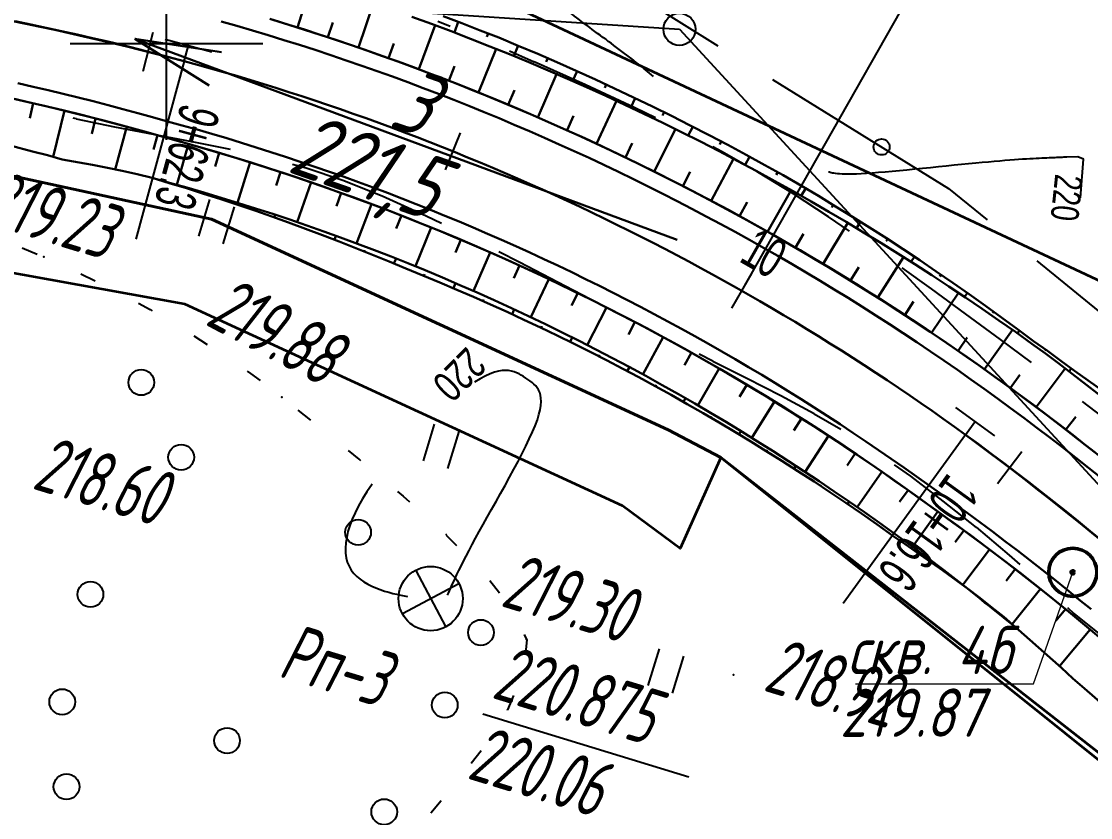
# Model space of a CAD drawing. Header units: millimetres. Extents: x -1799 to 6962, y -1020 to 4121.
# Drawn here: x -814.7 to -748.1, y 3630.4 to 3680 of the extents above; entities that cross this region are included whole.
import ezdxf

# ---------------------------------------------------------------- set-up
doc = ezdxf.new("R2010")
doc.units = ezdxf.units.MM
doc.linetypes.add('CONTI', pattern=[0])
for name, color, linetype, lineweight in [('10', 1, 'Continuous', 35), ('геология', 7, 'Continuous', 20), ('КОПИЯ_ОСЬ_13_ОТКОСЫ', 7, 'Continuous', 30), ('КОПИЯ_ОСЬ_ГРАНИЦЫ_ПОЛОС', 7, 'Continuous', 30), ('ОСЬ_ВЕРХ_ПОКРЫТИЯ_ГРАНИЦЫ_ПОЛОС', 7, 'Continuous', 30), ('ОСЬ_ВЕРХ_ПОКРЫТИЯ_ОСЬ', 1, 'Continuous', 30), ('Уклоны ПЧ', 5, 'Continuous', 30)]:
    doc.layers.add(name, color=color, linetype=linetype, lineweight=lineweight)
for name, color, linetype in [('_Ростелеком', 6, 'Continuous'), ('GOR_BDEFAULT', 212, 'CONTI'), ('NAD_MDEFAULT', 7, 'CONTI'), ('PI_OTDEFAULT', 172, 'CONTI'), ('PI_TTDEFAULT', 5, 'CONTI'), ('PLN_O', 7, 'CONTI'), ('SETKR', 2, 'CONTI'), ('SIT_LDEFAULT', 7, 'CONTI'), ('USLZNDEFAULT', 7, 'CONTI'), ('ZAPSKDEFAULT', 7, 'CONTI'), ('КОПИЯ_ОСЬ_ТАНГЕНСЫ', 1, 'Continuous'), ('ОСЬ_ВЕРХ_ПОКРЫТИЯ_КИЛОМЕТЫ', 1, 'Continuous'), ('ОСЬ_ВЕРХ_ПОКРЫТИЯ_ПИКЕТЫ', 1, 'Continuous'), ('ОСЬ_ВЕРХ_ПОКРЫТИЯ_РАЗБИВКА_КРИВ', 1, 'Continuous'), ('ОСЬ_ВЕРХ_ПОКРЫТИЯ_ТАНГЕНСЫ', 1, 'Continuous'), ('разметка', 7, 'Continuous')]:
    doc.layers.add(name, color=color, linetype=linetype)
doc.styles.add('eskd', font='spds.shx', dxfattribs={"width": 1.2, "oblique": 15})
doc.styles.add('SHRFT', font='TXT', dxfattribs={"width": 3.5})
doc.styles.get("Standard").update_dxf_attribs({"font": 'arial.ttf'})
doc.styles.add('STYLE1', font='romand.shx', dxfattribs={"width": 0.9})
doc.styles.add('ГОСТ', font='', dxfattribs={"oblique": 15, "height": 4})
doc.styles.get('ГОСТ').set_extended_font_data('GOST type A')
doc.linetypes.add('кабель_связи_проект.', pattern='A,10,-1,["/",STYLE1,S=3,R=0,X=0,Y=-1.5],-4.1', length=15.1)

# ---------------------------------------------------------------- blocks, each defined once
blk = doc.blocks.new('BL_333')
at = {"color": 0}
for p, q in [((0, -6), (0, 6)), ((-6, 0), (6, 0))]:
    blk.add_line(p, q, dxfattribs=at)
blk = doc.blocks.new('BL_2011')
at = {"color": 0}
for p, q in [((0, 0), (0, 2.4)), ((1.6, 0), (1.6, 2.4))]:
    blk.add_line(p, q, dxfattribs=at)
blk = doc.blocks.new('BL_7')
at = {"color": 0}
for p, q in [((-1.4, 1.4), (1.4, -1.4)), ((-1.4, -1.4), (1.4, 1.4))]:
    blk.add_line(p, q, dxfattribs=at)
blk.add_circle((0, 0), 2, dxfattribs=at)
blk = doc.blocks.new('BL_2002')
at = {"color": 0}
blk.add_circle((0, 0), 0.8, dxfattribs=at)
blk = doc.blocks.new('Стрелка')
at = {"layer": 'Уклоны ПЧ', "ltscale": 2}
for points in [[(-0.023, -0.048), (-0.023, 17.972)], [(-0.023, -0.048), (-0.578, 2.622)], [(-0.023, -0.048), (0.532, 2.622)]]:
    blk.add_lwpolyline(points, dxfattribs=at)

msp = doc.modelspace()

# ---------------------------------------------------------------- linework, layer by layer
at = {"layer": '10'}
msp.add_line((-777.244, 3649.833), (-804.504, 3662.403), dxfattribs=at)
for points in [[(-804.504, 3662.403), (-824.534, 3666.023), (-948.424, 3671.803), (-975.894, 3675.363), (-1007.464, 3684.893), (-1045.044, 3689.693), (-1091.514, 3701.643), (-1136.714, 3726.003), (-1145.914, 3731.613), (-1190.934, 3759.813), (-1203.524, 3777.133), (-1281.424, 3800.433), (-1370.854, 3827.173), (-1423.974, 3843.233), (-1467.204, 3856.303), (-1517.944, 3871.633), (-1536.604, 3877.273), (-1560.794, 3884.923), (-1568.404, 3887.323), (-1611.244, 3900.873), (-1670.725, 3919.711)], [(-1127.044, 3748.853), (-1082.584, 3724.793), (-1040.334, 3713.903), (-945.964, 3701.783), (-821.164, 3695.803), (-801.874, 3692.213), (-802.544, 3689.663), (-744.544, 3662.453), (-623.344, 3533.873), (-488.394, 3411.683), (-417.274, 3367.923), (-360.394, 3343.983), (-65.034, 3344.873)], [(-292.894, 3314.103), (-344.734, 3319.753), (-352.274, 3320.573), (-411.164, 3343.133), (-413.704, 3334.313), (-420.224, 3338.423), (-418.424, 3343.833), (-451.844, 3361.683), (-499.734, 3391.903), (-538.684, 3423.593), (-636.514, 3515.243), (-636.514, 3515.243), (-707.134, 3591.213), (-744.224, 3631.303), (-771.114, 3652.853), (-773.654, 3647.183), (-777.244, 3649.833)]]:
    msp.add_lwpolyline(points, dxfattribs=at)
at = {"layer": '_Ростелеком', "linetype": 'кабель_связи_проект.', "lineweight": 40, "ltscale": 0.25}
msp.add_lwpolyline([(-948.53, 3678.474), (-823.707, 3672.227), (-802.844, 3667.693), (-774.394, 3654.573), (-771.114, 3652.853), (-744.064, 3631.704), (-653.913, 3534.931), (-613.144, 3493.635), (-571.166, 3454.305), (-538.368, 3423.835), (-499.759, 3392.664), (-473.857, 3375.574), (-451.844, 3361.683), (-428.902, 3349.43), (-411.164, 3343.133), (-385.11, 3333.152), (-352.028, 3321.936), (-297.634, 3315.251)], dxfattribs=at)
at = {"layer": 'GOR_BDEFAULT', "color": 212, "elevation": 220, "flags": 128}
for points in [[(-775.318, 3676.599), (-775.928, 3677.119), (-776.028, 3677.199), (-776.138, 3677.279), (-776.258, 3677.379), (-776.388, 3677.469), (-776.528, 3677.579), (-776.668, 3677.689), (-776.808, 3677.799), (-776.968, 3677.909), (-777.128, 3678.029), (-777.288, 3678.149), (-777.448, 3678.279), (-777.618, 3678.399), (-777.788, 3678.529), (-777.958, 3678.659), (-778.128, 3678.779), (-778.288, 3678.909), (-778.458, 3679.029), (-778.628, 3679.159), (-778.798, 3679.279), (-778.958, 3679.399), (-779.128, 3679.519), (-779.288, 3679.649), (-779.448, 3679.769), (-779.608, 3679.879), (-779.768, 3679.999), (-779.918, 3680.119), (-780.078, 3680.239), (-780.228, 3680.349), (-780.378, 3680.469), (-780.528, 3680.579), (-780.668, 3680.689), (-780.808, 3680.799), (-780.958, 3680.909), (-781.098, 3681.019), (-781.238, 3681.129), (-781.368, 3681.239), (-781.508, 3681.349), (-781.648, 3681.459), (-781.788, 3681.579), (-781.938, 3681.689), (-782.078, 3681.799), (-782.228, 3681.919), (-782.378, 3682.039), (-782.528, 3682.149), (-782.688, 3682.279), (-782.848, 3682.399), (-783.008, 3682.529), (-783.178, 3682.649), (-783.348, 3682.779), (-783.528, 3682.909), (-783.698, 3683.039), (-783.878, 3683.169), (-784.058, 3683.309), (-784.238, 3683.439), (-784.408, 3683.569), (-784.588, 3683.699), (-784.768, 3683.839), (-784.948, 3683.969), (-785.128, 3684.099), (-785.308, 3684.219), (-785.478, 3684.349), (-785.648, 3684.469), (-785.818, 3684.599), (-785.988, 3684.719), (-786.148, 3684.829), (-786.318, 3684.949), (-786.478, 3685.069), (-786.638, 3685.179), (-786.798, 3685.289), (-786.948, 3685.399), (-787.098, 3685.509), (-787.258, 3685.619), (-787.398, 3685.719), (-787.548, 3685.819), (-787.698, 3685.919), (-787.838, 3686.019), (-787.978, 3686.119), (-788.118, 3686.219), (-788.248, 3686.309), (-788.388, 3686.399), (-788.518, 3686.489), (-788.648, 3686.579), (-788.778, 3686.669), (-788.908, 3686.759), (-789.028, 3686.849), (-789.158, 3686.929), (-789.278, 3687.019), (-789.398, 3687.099), (-789.518, 3687.189), (-789.628, 3687.269), (-789.748, 3687.349), (-789.858, 3687.439), (-789.968, 3687.519), (-790.078, 3687.599), (-790.188, 3687.679), (-790.288, 3687.759), (-790.398, 3687.839), (-790.498, 3687.929), (-790.608, 3687.999), (-790.708, 3688.079), (-790.808, 3688.159), (-790.908, 3688.239), (-791.008, 3688.319), (-791.108, 3688.389), (-791.208, 3688.469), (-791.298, 3688.539), (-791.398, 3688.619), (-791.498, 3688.689), (-791.588, 3688.759), (-791.688, 3688.839), (-791.778, 3688.909), (-791.878, 3688.979), (-791.968, 3689.049), (-792.058, 3689.119), (-792.158, 3689.179), (-792.248, 3689.249), (-792.338, 3689.319), (-792.428, 3689.379), (-792.518, 3689.449), (-792.608, 3689.509), (-792.698, 3689.579), (-792.788, 3689.639), (-792.888, 3689.709), (-792.978, 3689.789), (-793.078, 3689.879), (-793.178, 3689.989), (-793.288, 3690.109), (-793.408, 3690.249), (-793.528, 3690.409), (-793.658, 3690.599), (-793.808, 3690.819), (-793.958, 3691.069), (-794.128, 3691.349), (-794.308, 3691.669), (-794.498, 3692.039)], [(-748.708, 3669.029), (-748.528, 3671.439), (-748.878, 3671.579), (-749.568, 3671.559), (-749.638, 3671.559), (-749.698, 3671.559), (-749.768, 3671.559), (-749.848, 3671.549), (-749.928, 3671.549), (-750.018, 3671.549), (-750.108, 3671.539), (-750.208, 3671.539), (-750.308, 3671.529), (-750.418, 3671.529), (-750.548, 3671.519), (-750.668, 3671.519), (-750.808, 3671.509), (-750.958, 3671.499), (-751.118, 3671.499), (-751.288, 3671.489), (-751.468, 3671.479), (-751.658, 3671.469), (-751.858, 3671.459), (-752.078, 3671.439), (-752.318, 3671.429), (-752.568, 3671.409), (-752.828, 3671.389), (-753.118, 3671.369), (-753.418, 3671.349), (-753.738, 3671.319), (-754.088, 3671.299), (-754.448, 3671.259), (-754.838, 3671.229), (-755.238, 3671.189), (-755.678, 3671.149), (-756.128, 3671.099), (-756.588, 3671.059), (-757.068, 3671.009), (-757.558, 3670.959), (-758.058, 3670.909), (-758.548, 3670.859), (-759.038, 3670.809), (-759.518, 3670.759), (-759.988, 3670.709), (-760.448, 3670.669), (-760.888, 3670.629), (-761.298, 3670.599), (-761.688, 3670.569), (-762.048, 3670.539), (-762.378, 3670.529), (-762.668, 3670.509), (-762.928, 3670.509), (-763.168, 3670.499), (-763.368, 3670.509), (-763.558, 3670.509), (-763.718, 3670.519), (-763.848, 3670.529), (-763.968, 3670.539), (-764.078, 3670.559), (-764.158, 3670.569), (-764.238, 3670.589), (-764.298, 3670.599), (-764.348, 3670.619), (-764.398, 3670.629)], [(-788.148, 3644.279), (-788.088, 3644.399), (-788.028, 3644.549), (-787.948, 3644.709), (-787.868, 3644.899), (-787.778, 3645.089), (-787.678, 3645.309), (-787.558, 3645.549), (-787.438, 3645.809), (-787.298, 3646.089), (-787.148, 3646.389), (-786.978, 3646.709), (-786.798, 3647.059), (-786.608, 3647.429), (-786.398, 3647.819), (-786.168, 3648.239), (-785.918, 3648.679), (-785.668, 3649.139), (-785.398, 3649.619), (-785.118, 3650.109), (-784.838, 3650.609), (-784.558, 3651.109), (-784.278, 3651.619), (-784.008, 3652.119), (-783.738, 3652.609), (-783.488, 3653.099), (-783.258, 3653.559), (-783.048, 3654.009), (-782.848, 3654.439), (-782.688, 3654.829), (-782.548, 3655.199), (-782.448, 3655.529), (-782.378, 3655.829), (-782.338, 3656.099), (-782.318, 3656.339), (-782.328, 3656.549), (-782.348, 3656.739), (-782.398, 3656.909), (-782.468, 3657.069), (-782.558, 3657.199), (-782.648, 3657.319), (-782.758, 3657.429), (-782.878, 3657.529), (-783.008, 3657.629), (-783.138, 3657.719), (-783.268, 3657.799), (-783.408, 3657.889), (-783.548, 3657.979), (-783.688, 3658.059), (-783.838, 3658.129), (-783.998, 3658.189), (-784.168, 3658.239), (-784.348, 3658.269), (-784.538, 3658.279), (-784.748, 3658.269), (-784.978, 3658.229), (-785.228, 3658.159), (-785.498, 3658.059), (-785.798, 3657.919), (-786.118, 3657.749), (-786.468, 3657.539)], [(-792.848, 3651.189), (-793.168, 3650.719), (-793.448, 3650.269), (-793.688, 3649.839), (-793.908, 3649.409), (-794.088, 3649.009), (-794.228, 3648.609), (-794.348, 3648.229), (-794.428, 3647.869), (-794.488, 3647.529), (-794.508, 3647.199), (-794.498, 3646.889), (-794.458, 3646.599), (-794.388, 3646.329), (-794.278, 3646.069), (-794.148, 3645.839), (-793.988, 3645.629), (-793.798, 3645.429), (-793.588, 3645.259), (-793.368, 3645.099), (-793.118, 3644.959), (-792.868, 3644.829), (-792.608, 3644.719), (-792.338, 3644.619), (-792.068, 3644.529), (-791.798, 3644.449), (-791.548, 3644.379), (-791.298, 3644.329), (-791.058, 3644.279), (-790.838, 3644.229), (-790.648, 3644.189)]]:
    msp.add_lwpolyline(points, dxfattribs=at)
at = {"layer": 'NAD_MDEFAULT', "color": 0}
msp.add_line((-785.944, 3636.884), (-773.107, 3632.959), dxfattribs=at)
at = {"layer": 'PI_TTDEFAULT', "color": 5}
for p in [(-813.298, 3665.349, 219.472), (-798.468, 3656.599, 219.228), (-783.218, 3641.519, 219.298), (-770.318, 3639.299, 218.924)]:
    msp.add_point(p, dxfattribs=at)
at = {"layer": 'PLN_O'}
for p, q in [((-775.838, 3681.319), (-771.298, 3678.509)), ((-767.898, 3676.409), (-756.938, 3669.619)), ((-756.938, 3669.619), (-754.528, 3667.649)), ((-751.428, 3665.109), (-740.438, 3656.119))]:
    msp.add_line(p, q, dxfattribs=at)
msp.add_circle((-761.098, 3672.199), 0.5, dxfattribs=at)
at = {"layer": 'SIT_LDEFAULT', "color": 7}
for p, q in [((-787.978, 3679.699), (-788.758, 3680.019)), ((-782.738, 3677.489), (-784.278, 3678.159)), ((-779.558, 3676.069), (-782.738, 3677.499)), ((-776.468, 3674.629), (-779.558, 3676.069)), ((-811.498, 3674.019), (-811.278, 3673.969)), ((-775.188, 3674.009), (-776.468, 3674.629)), ((-811.278, 3673.959), (-808.888, 3673.459)), ((-808.888, 3673.459), (-806.488, 3672.999)), ((-806.488, 3672.999), (-804.078, 3672.549)), ((-804.078, 3672.549), (-801.678, 3672.069)), ((-771.078, 3671.919), (-771.618, 3672.199)), ((-768.818, 3670.639), (-771.078, 3671.919)), ((-797.798, 3671.129), (-796.958, 3670.899)), ((-796.958, 3670.899), (-794.658, 3670.139)), ((-766.588, 3669.279), (-768.818, 3670.639)), ((-794.658, 3670.139), (-792.208, 3669.149)), ((-792.208, 3669.149), (-789.468, 3667.909)), ((-764.408, 3667.849), (-766.588, 3669.279)), ((-789.468, 3667.909), (-788.518, 3667.449)), ((-763.108, 3666.959), (-764.408, 3667.849)), ((-814.638, 3665.909), (-813.718, 3665.529)), ((-784.938, 3665.679), (-783.648, 3665.029)), ((-783.648, 3665.029), (-780.808, 3663.549)), ((-757.988, 3663.349), (-759.828, 3664.669)), ((-810.988, 3664.289), (-810.088, 3663.849)), ((-780.808, 3663.549), (-778.168, 3662.179)), ((-755.878, 3661.809), (-757.988, 3663.349)), ((-807.408, 3662.469), (-806.678, 3662.079)), ((-806.678, 3662.069), (-806.538, 3661.989)), ((-778.168, 3662.179), (-776.048, 3661.079)), ((-753.688, 3660.199), (-755.878, 3661.809)), ((-803.958, 3660.439), (-803.118, 3659.899)), ((-751.768, 3658.769), (-753.688, 3660.199)), ((-772.468, 3659.299), (-771.608, 3658.869)), ((-771.608, 3658.859), (-769.488, 3657.799)), ((-800.628, 3658.229), (-800.418, 3658.079)), ((-800.418, 3658.079), (-799.828, 3657.639)), ((-769.488, 3657.799), (-767.378, 3656.709)), ((-767.378, 3656.709), (-765.298, 3655.589)), ((-746.468, 3654.709), (-748.578, 3656.349)), ((-797.468, 3655.799), (-796.688, 3655.179)), ((-765.298, 3655.579), (-763.638, 3654.609)), ((-794.338, 3653.289), (-793.678, 3652.749)), ((-793.668, 3652.759), (-793.558, 3652.669)), ((-760.308, 3652.389), (-759.308, 3651.679)), ((-759.308, 3651.679), (-757.278, 3650.139)), ((-791.268, 3650.739), (-790.898, 3650.439)), ((-790.898, 3650.439), (-790.508, 3650.089)), ((-757.278, 3650.129), (-755.218, 3648.489)), ((-788.278, 3648.079), (-788.218, 3648.029)), ((-788.228, 3648.019), (-787.578, 3647.359)), ((-755.218, 3648.499), (-753.148, 3646.759)), ((-753.148, 3646.759), (-752.488, 3646.179)), ((-785.518, 3645.189), (-784.898, 3644.409)), ((-749.518, 3643.499), (-749.128, 3643.139)), ((-749.128, 3643.139), (-747.538, 3641.869)), ((-783.378, 3641.829), (-783.228, 3641.519)), ((-783.208, 3641.519), (-783.258, 3640.869)), ((-784.028, 3638.019), (-784.418, 3637.129)), ((-784.428, 3637.129), (-784.438, 3637.109)), ((-786.058, 3634.579), (-786.668, 3633.789)), ((-788.538, 3631.449), (-789.188, 3630.689))]:
    msp.add_line(p, q, dxfattribs=at)
at = {"layer": 'геология', "color": 1, "linetype": 'Continuous'}
for p, q in [((-751.645, 3638.742), (-749.189, 3645.697)), ((-762.736, 3638.742), (-751.645, 3638.742))]:
    msp.add_line(p, q, dxfattribs=at)
at = {"layer": 'геология', "color": 1, "linetype": 'Continuous', "lineweight": 50}
for radius in [1.5, 0.103]:
    msp.add_circle((-749.189, 3645.697), radius, dxfattribs=at)
at = {"layer": 'КОПИЯ_ОСЬ_13_ОТКОСЫ'}
for points in [[(-797.499, 3679.648), (-796.62, 3682.429)], [(-793.701, 3678.394), (-792.748, 3681.156)], [(-790.363, 3680.316), (-789.141, 3679.869), (-787.923, 3679.412), (-786.709, 3678.945), (-785.499, 3678.467), (-784.293, 3677.98), (-783.082, 3677.48), (-781.876, 3676.97), (-780.675, 3676.45), (-779.477, 3675.92), (-778.284, 3675.38), (-777.096, 3674.83), (-775.912, 3674.27), (-774.733, 3673.7), (-773.558, 3673.121), (-772.389, 3672.531), (-771.224, 3671.933), (-770.065, 3671.324), (-768.91, 3670.706), (-767.761, 3670.078), (-766.617, 3669.441), (-765.478, 3668.794), (-764.39, 3668.164), (-763.306, 3667.526), (-762.227, 3666.879), (-761.154, 3666.223), (-760.085, 3665.559), (-759.023, 3664.886), (-757.965, 3664.205), (-756.913, 3663.515), (-755.867, 3662.817), (-754.826, 3662.11), (-753.791, 3661.396), (-752.762, 3660.672), (-751.739, 3659.941), (-750.895, 3659.322), (-750.056, 3658.698), (-749.222, 3658.069), (-746.747, 3656.153)], [(-790.363, 3680.316), (-789.141, 3679.869), (-787.923, 3679.412), (-786.709, 3678.945), (-785.499, 3678.467), (-784.293, 3677.98), (-783.082, 3677.48), (-781.876, 3676.97), (-780.675, 3676.45), (-779.477, 3675.92), (-778.284, 3675.38), (-777.096, 3674.83), (-775.912, 3674.27), (-774.733, 3673.7), (-773.558, 3673.121), (-772.389, 3672.531), (-771.224, 3671.933), (-770.065, 3671.324), (-768.91, 3670.706), (-767.761, 3670.078), (-766.617, 3669.441), (-765.478, 3668.794), (-764.39, 3668.164), (-763.306, 3667.526), (-762.227, 3666.879), (-761.154, 3666.223), (-760.085, 3665.559), (-759.023, 3664.886), (-757.965, 3664.205), (-756.913, 3663.515), (-755.867, 3662.817), (-754.826, 3662.11), (-753.791, 3661.395), (-752.762, 3660.672), (-751.739, 3659.941), (-750.895, 3659.322), (-750.056, 3658.698), (-749.222, 3658.069), (-746.747, 3656.153)], [(-788.424, 3680.343), (-787.263, 3679.909), (-786.105, 3679.466), (-784.951, 3679.013), (-783.737, 3678.51), (-782.528, 3677.998), (-781.324, 3677.475), (-780.123, 3676.942), (-778.928, 3676.399), (-777.736, 3675.847), (-776.55, 3675.284), (-775.368, 3674.712), (-774.191, 3674.129), (-773.019, 3673.537), (-771.851, 3672.936), (-770.689, 3672.324), (-769.532, 3671.703), (-768.38, 3671.073), (-767.233, 3670.432), (-766.092, 3669.783), (-765.024, 3669.144), (-763.962, 3668.497), (-762.904, 3667.842), (-761.851, 3667.179), (-760.804, 3666.507), (-759.762, 3665.827), (-758.726, 3665.139), (-757.695, 3664.442), (-756.669, 3663.738), (-755.649, 3663.025), (-754.635, 3662.305), (-753.626, 3661.576), (-752.624, 3660.84), (-751.627, 3660.096), (-750.765, 3659.498), (-749.923, 3658.877), (-749.086, 3658.249), (-748.226, 3657.652), (-747.371, 3657.05)], [(-787.473, 3679.988), (-787.72, 3679.334)], [(-795.596, 3679.033), (-795.291, 3679.956)], [(-789.936, 3677.041), (-788.911, 3679.783)], [(-791.814, 3677.73), (-791.485, 3678.646)], [(-785.606, 3679.271), (-785.691, 3679.054)], [(-786.208, 3675.591), (-785.11, 3678.311)], [(-783.744, 3678.513), (-784.015, 3677.866)], [(-781.904, 3677.728), (-781.997, 3677.514)], [(-788.068, 3676.328), (-787.714, 3677.238)], [(-782.519, 3674.045), (-781.348, 3676.743)], [(-780.075, 3676.92), (-780.35, 3676.307)], [(-778.256, 3676.089), (-778.35, 3675.886)], [(-784.359, 3674.83), (-783.981, 3675.732)], [(-815.267, 3675.221), (-813.368, 3674.787), (-812.109, 3674.486), (-810.852, 3674.174), (-809.597, 3673.853), (-808.349, 3673.522), (-807.103, 3673.181), (-805.86, 3672.829), (-804.759, 3672.525), (-803.661, 3672.213), (-802.565, 3671.892), (-801.472, 3671.563), (-800.381, 3671.225), (-799.293, 3670.878), (-798.208, 3670.523), (-797.125, 3670.16), (-796.046, 3669.787), (-794.969, 3669.407), (-793.896, 3669.018), (-792.825, 3668.62), (-791.758, 3668.214), (-790.694, 3667.8), (-789.633, 3667.377), (-788.576, 3666.946), (-787.522, 3666.507), (-786.471, 3666.059), (-785.425, 3665.603), (-784.381, 3665.139), (-783.342, 3664.667), (-782.306, 3664.186), (-781.274, 3663.698), (-780.246, 3663.201), (-779.221, 3662.696), (-778.201, 3662.183), (-777.185, 3661.663), (-776.173, 3661.134), (-775.165, 3660.597), (-774.161, 3660.052), (-773.162, 3659.5), (-772.167, 3658.939), (-771.177, 3658.371), (-770.191, 3657.795), (-769.21, 3657.211), (-768.233, 3656.62), (-767.261, 3656.021), (-766.293, 3655.414), (-765.331, 3654.8), (-764.373, 3654.178), (-763.42, 3653.548), (-762.473, 3652.911), (-761.53, 3652.267), (-760.592, 3651.615), (-759.66, 3650.956), (-758.733, 3650.29), (-757.678, 3649.544), (-756.631, 3648.788), (-755.59, 3648.024), (-754.552, 3647.249), (-753.521, 3646.465), (-752.496, 3645.674), (-750.966, 3644.469), (-749.449, 3643.247), (-746.448, 3640.749)], [(-813.955, 3674.923), (-814.17, 3673.995)], [(-778.872, 3672.404), (-777.627, 3675.077)], [(-776.447, 3675.235), (-776.725, 3674.656)], [(-812.009, 3674.461), (-812.712, 3671.58)], [(-810.069, 3673.975), (-810.315, 3673.018)], [(-780.69, 3673.237), (-780.288, 3674.131)], [(-774.65, 3674.358), (-774.745, 3674.166)], [(-808.135, 3673.465), (-808.858, 3670.8)], [(-775.268, 3670.669), (-773.951, 3673.316)], [(-772.864, 3673.458), (-773.143, 3672.913)], [(-806.209, 3672.929), (-806.461, 3672.044)], [(-815.385, 3672.283), (-813.994, 3671.926), (-813.071, 3671.679), (-812.15, 3671.425), (-810.74, 3671.179), (-810.27, 3671.095), (-809.337, 3670.902), (-808.406, 3670.703), (-807.478, 3670.494), (-806.556, 3670.268), (-805.474, 3669.972), (-804.396, 3669.669), (-803.319, 3669.357), (-802.245, 3669.036), (-801.174, 3668.707), (-800.105, 3668.37), (-799.039, 3668.024), (-797.976, 3667.67), (-796.915, 3667.307), (-795.858, 3666.936), (-794.803, 3666.557), (-793.751, 3666.17), (-792.703, 3665.774), (-791.657, 3665.37), (-790.615, 3664.958), (-789.531, 3664.513), (-788.45, 3664.059), (-787.374, 3663.596), (-786.301, 3663.125), (-785.232, 3662.645), (-784.167, 3662.156), (-783.106, 3661.658), (-782.049, 3661.151), (-780.996, 3660.636), (-779.948, 3660.112), (-778.904, 3659.58), (-777.864, 3659.038), (-776.829, 3658.489), (-775.799, 3657.931), (-774.773, 3657.364), (-773.752, 3656.789), (-772.735, 3656.206), (-771.751, 3655.629), (-770.771, 3655.044), (-769.796, 3654.452), (-768.825, 3653.852), (-767.859, 3653.244), (-766.899, 3652.628), (-765.943, 3652.004), (-764.992, 3651.373), (-764.046, 3650.735), (-763.106, 3650.089), (-762.171, 3649.435), (-761.241, 3648.774), (-759.288, 3647.362), (-758.267, 3646.61), (-757.253, 3645.849), (-756.494, 3645.271), (-755.739, 3644.689), (-754.985, 3644.102), (-754.235, 3643.509), (-753.488, 3642.912), (-752.762, 3642.286), (-751.322, 3641.018), (-749.894, 3639.734), (-749.185, 3639.086), (-748.466, 3638.446), (-745.549, 3635.923)], [(-804.282, 3672.391), (-805.005, 3669.841)], [(-777.064, 3671.548), (-776.638, 3672.434)], [(-771.089, 3672.536), (-771.184, 3672.355)], [(-802.362, 3671.832), (-802.615, 3670.985)], [(-771.71, 3668.841), (-770.321, 3671.46)], [(-769.326, 3671.591), (-769.605, 3671.079)], [(-800.45, 3671.246), (-801.24, 3668.728)], [(-773.483, 3669.766), (-773.033, 3670.643)], [(-806.556, 3670.268), (-805.474, 3669.972), (-804.396, 3669.669), (-803.319, 3669.357), (-802.245, 3669.036), (-801.174, 3668.707), (-800.105, 3668.37), (-799.039, 3668.024), (-797.976, 3667.67), (-796.915, 3667.307), (-795.858, 3666.936), (-794.803, 3666.557), (-793.751, 3666.17), (-792.703, 3665.774), (-791.657, 3665.37), (-790.615, 3664.958), (-789.531, 3664.513), (-788.45, 3664.059), (-787.374, 3663.596), (-786.301, 3663.125), (-785.232, 3662.645), (-784.167, 3662.156), (-783.106, 3661.658), (-782.049, 3661.151), (-780.996, 3660.636), (-779.948, 3660.112), (-778.904, 3659.58), (-777.864, 3659.038), (-776.829, 3658.489), (-775.799, 3657.931), (-774.773, 3657.364), (-773.752, 3656.789), (-772.735, 3656.206), (-771.751, 3655.629), (-770.771, 3655.044), (-769.796, 3654.452), (-768.825, 3653.852), (-767.859, 3653.244), (-766.899, 3652.628), (-765.943, 3652.004), (-764.992, 3651.373), (-764.046, 3650.735), (-763.106, 3650.089), (-762.171, 3649.435), (-761.241, 3648.774), (-759.288, 3647.362), (-758.267, 3646.61), (-757.253, 3645.849), (-756.494, 3645.271), (-755.739, 3644.689), (-754.985, 3644.102), (-754.235, 3643.509), (-752.762, 3642.286)], [(-806.556, 3670.268), (-805.482, 3669.949), (-804.411, 3669.623), (-803.343, 3669.288), (-802.278, 3668.945), (-801.215, 3668.593), (-800.155, 3668.233), (-799.098, 3667.864), (-798.043, 3667.488), (-796.992, 3667.103), (-795.944, 3666.709), (-794.899, 3666.308), (-793.857, 3665.898), (-792.818, 3665.48), (-791.783, 3665.054), (-790.751, 3664.62), (-789.689, 3664.191), (-788.629, 3663.753), (-787.574, 3663.307), (-786.522, 3662.852), (-785.473, 3662.389), (-784.429, 3661.917), (-783.388, 3661.437), (-782.351, 3660.949), (-781.318, 3660.452), (-780.29, 3659.947), (-779.265, 3659.434), (-778.244, 3658.913), (-777.228, 3658.383), (-776.216, 3657.845), (-775.208, 3657.299), (-774.205, 3656.745), (-773.206, 3656.183), (-772.212, 3655.613), (-771.222, 3655.035), (-770.237, 3654.449), (-769.257, 3653.855), (-768.282, 3653.253), (-767.311, 3652.643), (-766.309, 3652.002), (-765.311, 3651.351), (-764.32, 3650.693), (-763.333, 3650.026), (-762.353, 3649.352), (-761.377, 3648.669), (-760.408, 3647.978), (-759.623, 3647.445), (-758.451, 3646.628), (-757.286, 3645.801), (-756.13, 3644.963), (-755.745, 3644.681), (-754.996, 3644.089), (-754.866, 3643.973), (-754.667, 3643.804), (-754.464, 3643.64), (-754.257, 3643.482), (-752.762, 3642.286)], [(-798.545, 3670.635), (-798.82, 3669.799)], [(-796.65, 3669.997), (-797.506, 3667.51)], [(-767.575, 3670.625), (-767.67, 3670.455)], [(-794.763, 3669.333), (-795.06, 3668.508)], [(-768.201, 3666.92), (-766.74, 3669.51)], [(-765.826, 3669.624), (-766.107, 3669.152)], [(-802.732, 3669.092), (-802.706, 3669.175)], [(-792.886, 3668.643), (-793.807, 3666.19)], [(-769.949, 3667.892), (-769.475, 3668.759)], [(-800.833, 3668.464), (-800.824, 3668.492)], [(-798.943, 3667.81), (-798.886, 3667.973)], [(-764.114, 3668.591), (-764.209, 3668.434)], [(-791.019, 3667.927), (-791.337, 3667.114)], [(-764.743, 3664.91), (-763.21, 3667.469)], [(-762.415, 3667.535), (-762.663, 3667.142)], [(-797.063, 3667.129), (-797.043, 3667.183)], [(-795.192, 3666.422), (-795.099, 3666.664)], [(-789.161, 3667.186), (-790.146, 3664.767)], [(-766.466, 3665.926), (-765.968, 3666.783)], [(-787.314, 3666.419), (-787.653, 3665.617)], [(-760.729, 3666.458), (-760.814, 3666.328)], [(-793.332, 3665.688), (-793.299, 3665.768)], [(-785.478, 3665.626), (-786.532, 3663.228)], [(-761.339, 3662.81), (-759.734, 3665.338)], [(-759.058, 3665.36), (-759.269, 3665.043)], [(-791.482, 3664.928), (-791.348, 3665.248)], [(-783.652, 3664.809), (-784.015, 3664.014)], [(-763.034, 3663.871), (-762.512, 3664.718)], [(-789.623, 3664.164), (-789.579, 3664.271)], [(-757.4, 3664.241), (-757.472, 3664.136)], [(-787.777, 3663.394), (-787.642, 3663.713)], [(-781.839, 3663.966), (-782.963, 3661.59)], [(-785.943, 3662.597), (-785.896, 3662.703)], [(-780.036, 3663.099), (-780.422, 3662.312)], [(-757.99, 3660.623), (-756.315, 3663.117)], [(-755.757, 3663.101), (-755.928, 3662.858)], [(-784.119, 3661.776), (-783.984, 3662.071)], [(-778.247, 3662.206), (-779.44, 3659.854)], [(-759.657, 3661.728), (-759.112, 3662.563)], [(-754.128, 3661.94), (-754.186, 3661.86)], [(-782.308, 3660.928), (-782.261, 3661.026)], [(-776.469, 3661.29), (-776.878, 3660.511)], [(-754.699, 3658.35), (-752.953, 3660.808)], [(-752.514, 3660.759), (-752.642, 3660.587)], [(-780.508, 3660.055), (-780.374, 3660.326)], [(-774.705, 3660.348), (-775.966, 3658.022)], [(-756.337, 3659.497), (-755.768, 3660.321)], [(-772.953, 3659.383), (-773.384, 3658.613)], [(-750.887, 3659.582), (-750.927, 3659.524)], [(-778.721, 3659.157), (-778.675, 3659.247)], [(-776.947, 3658.235), (-776.816, 3658.482)], [(-771.215, 3658.393), (-772.545, 3656.095)], [(-753.076, 3657.181), (-752.483, 3657.993)], [(-751.468, 3655.991), (-749.662, 3658.4)], [(-749.279, 3658.393), (-749.414, 3658.214)], [(-775.186, 3657.287), (-775.141, 3657.369)], [(-769.491, 3657.38), (-769.945, 3656.62)], [(-773.438, 3656.314), (-773.312, 3656.538)], [(-767.781, 3656.343), (-769.179, 3654.072)], [(-771.704, 3655.318), (-771.661, 3655.391)], [(-749.621, 3654.586), (-749.008, 3655.38)], [(-766.085, 3655.282), (-766.562, 3654.532)], [(-769.984, 3654.297), (-769.865, 3654.494)], [(-764.404, 3654.198), (-765.871, 3651.957)], [(-768.279, 3653.251), (-768.238, 3653.317)], [(-762.739, 3653.091), (-763.238, 3652.351)], [(-766.557, 3652.162), (-766.447, 3652.334)], [(-761.088, 3651.961), (-762.623, 3649.753)], [(-764.883, 3651.068), (-764.845, 3651.125)], [(-759.454, 3650.809), (-759.975, 3650.08)], [(-763.224, 3649.952), (-763.122, 3650.1)], [(-757.592, 3649.482), (-759.171, 3647.276)], [(-761.58, 3648.812), (-761.546, 3648.861)], [(-755.973, 3648.307), (-756.509, 3647.579)], [(-759.943, 3647.662), (-759.863, 3647.779)], [(-754.37, 3647.112), (-756.03, 3644.914)], [(-758.299, 3646.522), (-758.272, 3646.561)], [(-756.672, 3645.359), (-756.65, 3645.39)], [(-752.782, 3645.896), (-753.344, 3645.17)], [(-751.208, 3644.662), (-752.959, 3642.456)], [(-755.077, 3644.153), (-755.069, 3644.163)], [(-749.649, 3643.409), (-750.241, 3642.681)], [(-753.523, 3642.895), (-753.512, 3642.909)], [(-748.11, 3642.132), (-750.014, 3639.843)]]:
    msp.add_lwpolyline(points, dxfattribs=at)
at = {"layer": 'КОПИЯ_ОСЬ_ГРАНИЦЫ_ПОЛОС'}
for points in [[(-799.017, 3680.119), (-798.036, 3679.817), (-797.057, 3679.508), (-796.08, 3679.192), (-795.105, 3678.871), (-794.133, 3678.542), (-793.162, 3678.207), (-792.194, 3677.866), (-791.228, 3677.518), (-790.265, 3677.164), (-789.304, 3676.804), (-788.345, 3676.437), (-787.389, 3676.063), (-786.435, 3675.684), (-785.484, 3675.298), (-784.536, 3674.905), (-783.59, 3674.507), (-782.647, 3674.102), (-781.706, 3673.69), (-780.768, 3673.273), (-779.833, 3672.849), (-778.901, 3672.419), (-777.972, 3671.983), (-777.046, 3671.541), (-776.123, 3671.092), (-775.202, 3670.637), (-774.285, 3670.176), (-773.371, 3669.71), (-772.46, 3669.237), (-771.552, 3668.758), (-770.647, 3668.272), (-769.746, 3667.781), (-768.848, 3667.284), (-767.953, 3666.781), (-767.062, 3666.272), (-766.174, 3665.757), (-765.289, 3665.236), (-764.408, 3664.709), (-763.531, 3664.177), (-762.657, 3663.638), (-761.787, 3663.094), (-760.92, 3662.544), (-760.057, 3661.988), (-759.198, 3661.427), (-758.342, 3660.859), (-757.491, 3660.286), (-756.643, 3659.708), (-755.799, 3659.123), (-754.959, 3658.534), (-754.123, 3657.938), (-753.291, 3657.337), (-752.463, 3656.731), (-751.639, 3656.119), (-750.82, 3655.503), (-750.005, 3654.881), (-749.194, 3654.255), (-748.388, 3653.625), (-747.585, 3652.989)], [(-815.125, 3675.189), (-814.191, 3674.978), (-813.259, 3674.761), (-812.329, 3674.539), (-811.401, 3674.312), (-810.475, 3674.079), (-809.551, 3673.841), (-808.629, 3673.597), (-807.709, 3673.348), (-806.791, 3673.094), (-805.868, 3672.831), (-804.94, 3672.576), (-804.02, 3672.316), (-803.103, 3672.051), (-802.187, 3671.78), (-801.274, 3671.502), (-800.362, 3671.219), (-799.451, 3670.929), (-798.543, 3670.634), (-797.637, 3670.333), (-796.733, 3670.025), (-795.831, 3669.712), (-794.931, 3669.393), (-794.033, 3669.068), (-793.137, 3668.737), (-792.243, 3668.4), (-791.352, 3668.057), (-790.463, 3667.708), (-789.576, 3667.354), (-788.691, 3666.994), (-787.809, 3666.627), (-786.93, 3666.255), (-786.053, 3665.878), (-785.178, 3665.494), (-784.306, 3665.105), (-783.436, 3664.71), (-782.569, 3664.309), (-781.705, 3663.903), (-780.844, 3663.491), (-779.985, 3663.073), (-779.129, 3662.65), (-778.275, 3662.221), (-777.425, 3661.786), (-776.577, 3661.346), (-775.733, 3660.901), (-774.891, 3660.449), (-774.052, 3659.992), (-773.217, 3659.53), (-772.384, 3659.062), (-771.555, 3658.589), (-770.728, 3658.11), (-769.905, 3657.626), (-769.085, 3657.137), (-768.268, 3656.642), (-767.455, 3656.141), (-766.645, 3655.636), (-765.838, 3655.125), (-765.035, 3654.608), (-764.235, 3654.087), (-763.438, 3653.56), (-762.645, 3653.028), (-761.855, 3652.491), (-761.069, 3651.948), (-760.287, 3651.401), (-759.508, 3650.848), (-758.727, 3650.286), (-757.93, 3649.723), (-757.143, 3649.159), (-756.358, 3648.589), (-755.577, 3648.015), (-754.799, 3647.435), (-754.025, 3646.85), (-753.253, 3646.26), (-752.484, 3645.665), (-751.718, 3645.065), (-750.955, 3644.46), (-750.195, 3643.851), (-749.438, 3643.237), (-748.683, 3642.619), (-747.932, 3641.997)]]:
    msp.add_lwpolyline(points, dxfattribs=at)
at = {"layer": 'КОПИЯ_ОСЬ_ТАНГЕНСЫ'}
for p, q in [((-1078.138, 3699.439), (-773.698, 3679.529)), ((-773.698, 3679.529), (-578.388, 3467.279))]:
    msp.add_line(p, q, dxfattribs=at)
msp.add_circle((-773.698, 3679.529), 1, dxfattribs=at)
at = {"layer": 'ОСЬ_ВЕРХ_ПОКРЫТИЯ_ГРАНИЦЫ_ПОЛОС', "linetype": 'Continuous'}
for points in [[(-747.418, 3651.574), (-748.211, 3652.21), (-749.009, 3652.841), (-749.811, 3653.468), (-750.617, 3654.091), (-751.427, 3654.708), (-752.241, 3655.321), (-753.06, 3655.928), (-753.882, 3656.531), (-754.709, 3657.128), (-755.539, 3657.719), (-756.374, 3658.305), (-757.213, 3658.886), (-758.055, 3659.461), (-758.901, 3660.03), (-759.751, 3660.593), (-760.605, 3661.151), (-761.462, 3661.704), (-762.323, 3662.25), (-763.188, 3662.791), (-764.056, 3663.326), (-764.928, 3663.855), (-765.803, 3664.378), (-766.682, 3664.896), (-767.564, 3665.407), (-768.449, 3665.913), (-769.338, 3666.413), (-770.231, 3666.907), (-771.126, 3667.394), (-772.025, 3667.876), (-772.927, 3668.352), (-773.832, 3668.822), (-774.74, 3669.286), (-775.651, 3669.744), (-776.566, 3670.195), (-777.483, 3670.641), (-778.403, 3671.081), (-779.326, 3671.514), (-780.252, 3671.941), (-781.181, 3672.362), (-782.113, 3672.777), (-783.047, 3673.185), (-783.984, 3673.588), (-784.924, 3673.984), (-785.866, 3674.374), (-786.811, 3674.757), (-787.759, 3675.134), (-788.709, 3675.505), (-789.661, 3675.87), (-790.616, 3676.228), (-791.573, 3676.58), (-792.533, 3676.925), (-793.494, 3677.264), (-794.459, 3677.597), (-795.425, 3677.923), (-796.393, 3678.243), (-797.364, 3678.556), (-798.336, 3678.863), (-799.311, 3679.163), (-800.287, 3679.457), (-801.266, 3679.744), (-802.246, 3680.025)], [(-747.796, 3653.157), (-748.869, 3654.002), (-749.949, 3654.838), (-751.036, 3655.666), (-752.024, 3656.406), (-753.018, 3657.139), (-754.018, 3657.863), (-755.024, 3658.58), (-756.036, 3659.288), (-757.053, 3659.989), (-758.076, 3660.681), (-759.104, 3661.364), (-760.138, 3662.04), (-761.177, 3662.707), (-762.221, 3663.366), (-763.271, 3664.017), (-764.326, 3664.659), (-765.386, 3665.293), (-766.451, 3665.918), (-767.521, 3666.534), (-768.596, 3667.142), (-769.675, 3667.742), (-770.76, 3668.332), (-771.849, 3668.914), (-772.943, 3669.487), (-774.041, 3670.052), (-775.144, 3670.607), (-776.252, 3671.154), (-777.363, 3671.692), (-778.479, 3672.221), (-779.599, 3672.741), (-780.724, 3673.252), (-781.852, 3673.754), (-782.984, 3674.247), (-784.12, 3674.73), (-785.26, 3675.205), (-786.404, 3675.67), (-787.552, 3676.127), (-788.703, 3676.574), (-789.858, 3677.012), (-791.016, 3677.44), (-792.177, 3677.86), (-793.342, 3678.27), (-794.51, 3678.67), (-795.682, 3679.061), (-796.856, 3679.443), (-798.034, 3679.816), (-799.214, 3680.179)], [(-799.019, 3680.12), (-798.039, 3679.817), (-797.06, 3679.509), (-796.083, 3679.193), (-795.108, 3678.872), (-794.136, 3678.543), (-793.165, 3678.208), (-792.197, 3677.867), (-791.231, 3677.52), (-790.268, 3677.165), (-789.307, 3676.805), (-788.348, 3676.438), (-787.392, 3676.065), (-786.438, 3675.685), (-785.487, 3675.299), (-784.539, 3674.907), (-783.593, 3674.508), (-782.65, 3674.103), (-781.709, 3673.692), (-780.771, 3673.274), (-779.837, 3672.85), (-778.904, 3672.421), (-777.975, 3671.984), (-777.049, 3671.542), (-776.126, 3671.094), (-775.205, 3670.639), (-774.288, 3670.178), (-773.374, 3669.711), (-772.463, 3669.238), (-771.555, 3668.759), (-770.651, 3668.274), (-769.749, 3667.783), (-768.851, 3667.286), (-767.956, 3666.783), (-767.065, 3666.274), (-766.177, 3665.759), (-765.293, 3665.238), (-764.412, 3664.711), (-763.534, 3664.179), (-762.66, 3663.64), (-761.79, 3663.096), (-760.923, 3662.546), (-760.06, 3661.99), (-759.201, 3661.429), (-758.346, 3660.861), (-757.494, 3660.289), (-756.646, 3659.71), (-755.802, 3659.126), (-754.962, 3658.536), (-754.126, 3657.94), (-753.294, 3657.339), (-752.466, 3656.733), (-751.642, 3656.122), (-750.823, 3655.505), (-750.008, 3654.884), (-749.198, 3654.258), (-748.391, 3653.627), (-747.589, 3652.992)]]:
    msp.add_lwpolyline(points, dxfattribs=at)
at = {"layer": 'ОСЬ_ВЕРХ_ПОКРЫТИЯ_ГРАНИЦЫ_ПОЛОС', "linetype": 'Continuous', "lineweight": 30}
for points in [[(-748.047, 3643.391), (-748.806, 3644.012), (-749.567, 3644.63), (-750.332, 3645.242), (-751.099, 3645.85), (-751.869, 3646.454), (-752.643, 3647.052), (-753.419, 3647.646), (-754.199, 3648.235), (-754.982, 3648.818), (-755.768, 3649.397), (-756.557, 3649.97), (-757.35, 3650.537), (-758.146, 3651.1), (-758.926, 3651.661), (-759.711, 3652.218), (-760.498, 3652.769), (-761.29, 3653.315), (-762.085, 3653.856), (-762.883, 3654.392), (-763.685, 3654.923), (-764.491, 3655.448), (-765.3, 3655.968), (-766.112, 3656.482), (-766.928, 3656.991), (-767.747, 3657.495), (-768.569, 3657.993), (-769.395, 3658.486), (-770.224, 3658.974), (-771.056, 3659.456), (-771.891, 3659.932), (-772.73, 3660.403), (-773.571, 3660.869), (-774.415, 3661.329), (-775.263, 3661.783), (-776.113, 3662.232), (-776.967, 3662.675), (-777.823, 3663.113), (-778.682, 3663.545), (-779.544, 3663.971), (-780.409, 3664.392), (-781.276, 3664.807), (-782.147, 3665.216), (-783.019, 3665.619), (-783.895, 3666.017), (-784.773, 3666.409), (-785.654, 3666.795), (-786.537, 3667.175), (-787.423, 3667.55), (-788.311, 3667.918), (-789.201, 3668.281), (-790.094, 3668.638), (-790.989, 3668.989), (-791.887, 3669.334), (-792.787, 3669.673), (-793.689, 3670.007), (-794.593, 3670.334), (-795.499, 3670.656), (-796.408, 3670.971), (-797.318, 3671.28), (-798.231, 3671.584), (-799.145, 3671.881), (-800.061, 3672.173), (-800.98, 3672.458), (-801.9, 3672.737), (-802.822, 3673.011), (-803.745, 3673.278), (-804.671, 3673.539), (-805.598, 3673.794), (-806.52, 3674.056), (-807.444, 3674.313), (-808.37, 3674.563), (-809.298, 3674.809), (-810.228, 3675.048), (-811.16, 3675.282), (-812.094, 3675.511), (-813.03, 3675.734), (-813.967, 3675.952), (-814.906, 3676.165)], [(-747.932, 3641.997), (-748.683, 3642.619), (-749.438, 3643.237), (-750.195, 3643.851), (-750.955, 3644.46), (-751.718, 3645.065), (-752.484, 3645.664), (-753.253, 3646.259), (-754.024, 3646.85), (-754.799, 3647.435), (-755.577, 3648.015), (-756.358, 3648.589), (-757.142, 3649.159), (-757.93, 3649.723), (-758.726, 3650.285), (-759.508, 3650.848), (-760.287, 3651.4), (-761.069, 3651.948), (-761.855, 3652.491), (-762.645, 3653.028), (-763.438, 3653.56), (-764.234, 3654.087), (-765.034, 3654.608), (-765.838, 3655.124), (-766.645, 3655.635), (-767.455, 3656.141), (-768.268, 3656.641), (-769.085, 3657.136), (-769.905, 3657.626), (-770.728, 3658.11), (-771.554, 3658.589), (-772.384, 3659.062), (-773.217, 3659.53), (-774.052, 3659.992), (-774.891, 3660.449), (-775.733, 3660.9), (-776.577, 3661.346), (-777.425, 3661.786), (-778.275, 3662.221), (-779.128, 3662.65), (-779.984, 3663.073), (-780.843, 3663.491), (-781.705, 3663.903), (-782.569, 3664.309), (-783.436, 3664.71), (-784.306, 3665.105), (-785.178, 3665.494), (-786.052, 3665.878), (-786.929, 3666.255), (-787.809, 3666.627), (-788.691, 3666.993), (-789.576, 3667.354), (-790.462, 3667.708), (-791.351, 3668.057), (-792.243, 3668.4), (-793.136, 3668.737), (-794.032, 3669.068), (-794.93, 3669.393), (-795.83, 3669.712), (-796.733, 3670.025), (-797.637, 3670.333), (-798.543, 3670.634), (-799.451, 3670.929), (-800.361, 3671.219), (-801.273, 3671.502), (-802.187, 3671.779), (-803.103, 3672.051), (-804.02, 3672.316), (-804.939, 3672.576), (-805.868, 3672.831), (-806.791, 3673.093), (-807.708, 3673.348), (-808.628, 3673.597), (-809.551, 3673.841), (-810.475, 3674.079), (-811.401, 3674.312), (-812.329, 3674.539), (-813.259, 3674.761), (-814.191, 3674.978), (-815.125, 3675.189)]]:
    msp.add_lwpolyline(points, dxfattribs=at)
at = {"layer": 'ОСЬ_ВЕРХ_ПОКРЫТИЯ_КИЛОМЕТЫ'}
msp.add_line((-769.81, 3663.236), (-754.256, 3690.627), dxfattribs=at)
at = {"layer": 'ОСЬ_ВЕРХ_ПОКРЫТИЯ_ОСЬ'}
msp.add_lwpolyline([(-815.076, 3680.031), (-814.112, 3679.833), (-813.15, 3679.63), (-812.189, 3679.422), (-811.229, 3679.208), (-810.27, 3678.988), (-809.312, 3678.763), (-808.356, 3678.532), (-807.401, 3678.296), (-806.448, 3678.053), (-805.497, 3677.804), (-804.547, 3677.55), (-804.547, 3677.55, -0.090655), (-755.877, 3654.272), (-755.877, 3654.272), (-755.082, 3653.692), (-754.291, 3653.107), (-753.504, 3652.518), (-752.721, 3651.923), (-751.941, 3651.324), (-751.165, 3650.719), (-750.392, 3650.111), (-749.623, 3649.497), (-748.857, 3648.88), (-748.095, 3648.258), (-747.337, 3647.632)], format="xyb", dxfattribs=at)
at = {"layer": 'ОСЬ_ВЕРХ_ПОКРЫТИЯ_ПИКЕТЫ'}
for p, q in [((-807.11, 3676.932), (-806.491, 3679.355)), ((-788.275, 3670.765), (-787.34, 3673.084)), ((-770.427, 3662.149), (-769.193, 3664.323)), ((-770.427, 3662.149), (-769.193, 3664.323)), ((-753.882, 3651.236), (-752.371, 3653.228))]:
    msp.add_line(p, q, dxfattribs=at)
at = {"layer": 'ОСЬ_ВЕРХ_ПОКРЫТИЯ_РАЗБИВКА_КРИВ'}
for p, q in [((-805.732, 3678.908), (-802.837, 3678.121)), ((-804.547, 3677.55), (-804.284, 3678.515)), ((-804.547, 3677.55), (-807.562, 3666.452)), ((-756.505, 3655.962), (-754.076, 3654.202)), ((-755.877, 3654.272), (-755.29, 3655.082)), ((-755.877, 3654.272), (-763.504, 3643.744))]:
    msp.add_line(p, q, dxfattribs=at)
at = {"layer": 'ОСЬ_ВЕРХ_ПОКРЫТИЯ_ТАНГЕНСЫ'}
for p, q in [((-1078.138, 3699.439), (-773.698, 3679.529)), ((-773.698, 3679.529), (-578.388, 3467.279))]:
    msp.add_line(p, q, dxfattribs=at)
msp.add_circle((-773.698, 3679.529), 1, dxfattribs=at)
at = {"layer": 'разметка', "lineweight": 30, "ltscale": 7}
msp.add_lwpolyline([(-712.476, 3612.997), (-712.476, 3612.997, 0.012352), (-733.493, 3635.085, 0.03661), (-755.877, 3654.272, 0.090655), (-804.547, 3677.55, 0.037396), (-833.536, 3682.908, 0.013155), (-863.919, 3685.43), (-863.919, 3685.43), (-863.919, 3685.43)], format="xyb", dxfattribs=at)

# ---------------------------------------------------------------- block references
at = {"layer": 'SETKR', "color": 82}
msp.add_blockref('BL_333', (-805.648, 3678.639), dxfattribs=at)
at = {"layer": 'USLZNDEFAULT', "color": 7, "rotation": 342.9999999999999}
msp.add_blockref('BL_7', (-789.198, 3644.059), dxfattribs=at)
at = {"layer": 'ZAPSKDEFAULT', "color": 7, "rotation": 342.9999999999999}
for name, p in [('BL_2011', (-803.648, 3666.639)), ('BL_2002', (-807.224, 3657.527)), ('BL_2011', (-789.648, 3652.639)), ('BL_2002', (-804.74, 3652.862)), ('BL_2002', (-793.713, 3648.189)), ('BL_2002', (-810.393, 3644.32)), ('BL_2002', (-786.064, 3641.945)), ('BL_2011', (-775.648, 3638.639)), ('BL_2002', (-812.15, 3637.624)), ('BL_2002', (-788.315, 3637.425)), ('BL_2002', (-801.882, 3635.208)), ('BL_2002', (-811.884, 3632.335)), ('BL_2002', (-792.088, 3630.767))]:
    msp.add_blockref(name, p, dxfattribs=at)
at = {"layer": 'Уклоны ПЧ', "xscale": 2, "yscale": 2, "zscale": 2, "rotation": 249.6677597791981}
msp.add_blockref('Стрелка', (-807.549, 3678.854), dxfattribs=at)

# ---------------------------------------------------------------- texts
at = {"layer": 'GOR_BDEFAULT', "color": 212, "style": 'SHRFT', "width": 0.75}
for height, rotation, p in [(1.7223, 264.03235, (-750.276, 3670.553, 220)), (1.9136, 224.8023, (-786.941, 3659.813, 220))]:
    msp.add_text('220', height=height, rotation=rotation, dxfattribs=at).set_placement(p)
at = {"layer": 'NAD_MDEFAULT', "color": 7, "style": 'eskd', "oblique": 10, "width": 0.8}
for s, p in [(' Рп-3', (-800.162, 3639.646)), (' 220.875', (-786.843, 3638.319)), (' 220.06', (-788.378, 3633.299))]:
    msp.add_text(s, height=3.5, rotation=343, dxfattribs=at).set_placement(p)
at = {"layer": 'PI_OTDEFAULT', "color": 172, "style": 'eskd', "oblique": 10, "width": 0.8}
for s, rotation, p in [('219.23', 343, (-817.184, 3667.506)), ('219.88', 332, (-803.329, 3661.173)), ('218.60', 343, (-814.11, 3650.939)), ('219.30', 343, (-784.92, 3643.623)), ('218.92', 343, (-768.558, 3638.359))]:
    msp.add_text(s, height=3.5, rotation=rotation, dxfattribs=at).set_placement(p)
at = {"layer": 'геология', "color": 1, "style": 'ГОСТ', "oblique": 15}
for s, p in [('скв. 4б', (-763.23, 3639.342)), ('219.87', (-763.703, 3635.44))]:
    msp.add_text(s, height=3, rotation=0.1, dxfattribs=at).set_placement(p)
at = {"layer": 'ОСЬ_ВЕРХ_ПОКРЫТИЯ_ПИКЕТЫ', "width": 0.6}
msp.add_text('10', height=2.5, rotation=330.41053, dxfattribs=at).set_placement((-770.048, 3665.095))
at = {"layer": 'ОСЬ_ВЕРХ_ПОКРЫТИЯ_РАЗБИВКА_КРИВ', "width": 0.6}
for s, rotation, p in [('9+62.3', 254.7991, (-804.72, 3675.006)), ('10+16.6', 234.07906, (-756.939, 3651.954))]:
    msp.add_text(s, height=2.5, rotation=rotation, dxfattribs=at).set_placement(p)
at = {"layer": 'Уклоны ПЧ', "style": 'ГОСТ', "oblique": 15}
for s, p in [('3', (-791.911, 3673.519)), ('221,5', (-798.231, 3670.688))]:
    msp.add_text(s, height=4, rotation=340.85595, dxfattribs=at).set_placement(p)

doc.saveas('drawing.dxf')
